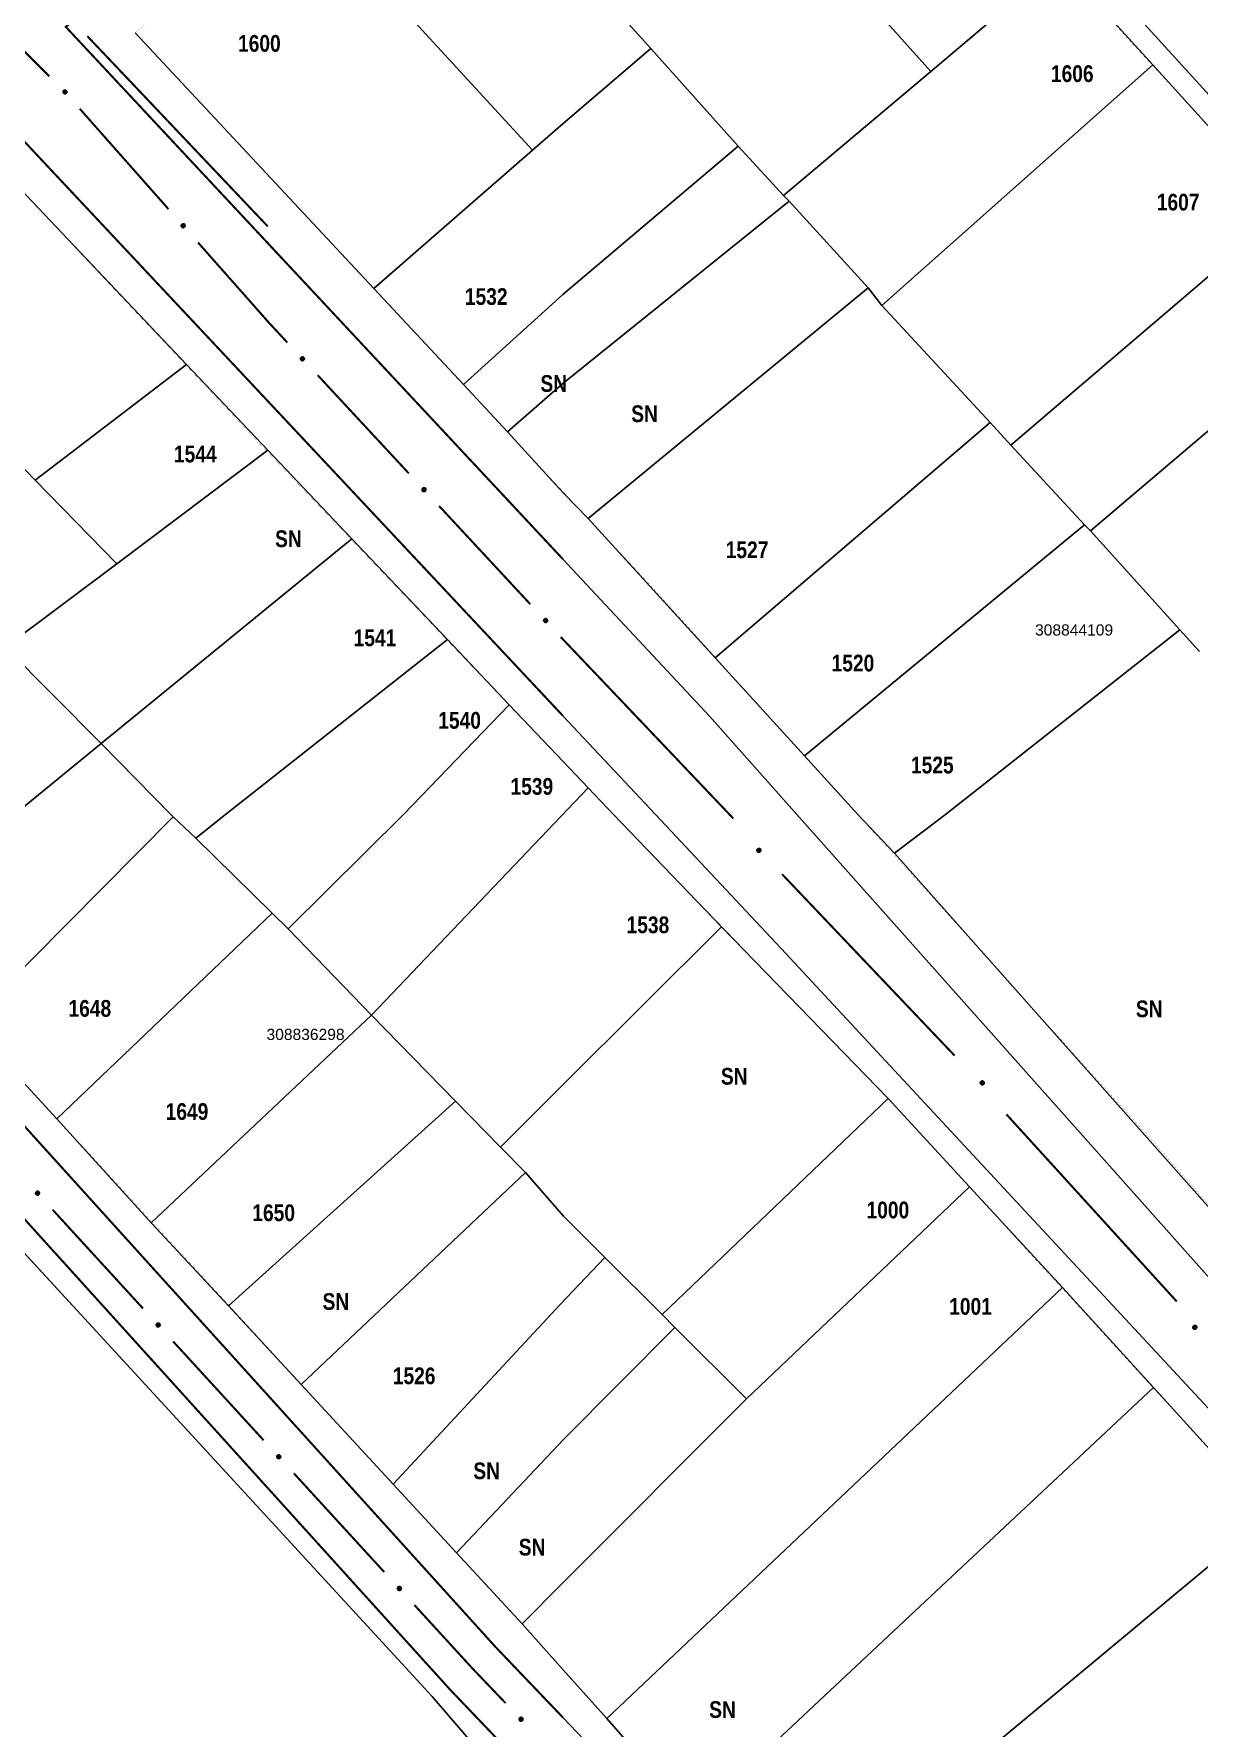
# Model space of a CAD drawing. Extents: x 201549 to 203722, y 4857623 to 4859778.
# Drawn here: x 203430.5 to 203534.8, y 4858244.8 to 4858396.6 of the extents above; entities that cross this region are included whole.
import ezdxf
from ezdxf.enums import TextEntityAlignment as Align

# ---------------------------------------------------------------- set-up
doc = ezdxf.new("R2010")
doc.units = 0
doc.header["$LTSCALE"] = 1.5
doc.header["$MEASUREMENT"] = 0
for name, color, linetype in [('CD-MALHA-LOTES', 40, 'CONTINUOUS'), ('CD_TXT_QUADRA', 1, 'CONTINUOUS'), ('HD-VALAS-DRENOS', 170, 'CONTINUOUS'), ('RU-QUADRAS', 6, 'CONTINUOUS'), ('SV-EIXO-RUA-N-PAV', 6, 'CONTINUOUS'), ('SV-RUA-NAO-PAV-S-GUIA-C-GUIA', 7, 'CONTINUOUS'), ('Th_NmrPort', 1, 'CONTINUOUS')]:
    doc.layers.add(name, color=color, linetype=linetype)
doc.styles.add('MONOTXT', font='ARIAL.TTF', dxfattribs={"height": 0.2})
doc.styles.get("Standard").update_dxf_attribs({"font": 'swisscbo.ttf'})

msp = doc.modelspace()

# ---------------------------------------------------------------- linework, layer by layer
at = {"layer": 'CD-MALHA-LOTES', "linetype": 'Continuous'}
for p, q in [((203475.13, 4858386.18), (203454.01, 4858409.23)), ((203500.05, 4858405.21), (203510.82, 4858393.24)), ((203485.72, 4858395.3), (203477.87, 4858404.01)), ((203510.82, 4858393.24), (203522.33, 4858403)), ((203522.33, 4858403), (203530.69, 4858393.82)), ((203439.56, 4858396.68), (203460.93, 4858373.78)), ((203477.87, 4858388.56), (203485.72, 4858395.3)), ((203493.54, 4858386.54), (203485.72, 4858395.3)), ((203497.6, 4858382.13), (203510.82, 4858393.24)), ((203530.69, 4858393.82), (203506.41, 4858372.26)), ((203542.52, 4858380.73), (203530.69, 4858393.82)), ((203475.13, 4858386.18), (203477.87, 4858388.56)), ((203444.16, 4858366.98), (203424.34, 4858387.9)), ((203460.93, 4858373.78), (203475.13, 4858386.18)), ((203477.86, 4858373.24), (203493.54, 4858386.54)), ((203497.6, 4858382.13), (203493.54, 4858386.54)), ((203477.86, 4858365.27), (203498.13, 4858381.6)), ((203498.13, 4858381.6), (203497.6, 4858382.13)), ((203505.18, 4858373.84), (203498.13, 4858381.6)), ((203517.98, 4858359.74), (203542.52, 4858380.73)), ((203430.59, 4858356.62), (203411.47, 4858376.14)), ((203460.93, 4858373.78), (203468.95, 4858365.18)), ((203468.95, 4858365.18), (203477.86, 4858373.24)), ((203505.18, 4858373.84), (203480.11, 4858353.17)), ((203506.41, 4858372.26), (203505.18, 4858373.84)), ((203516.11, 4858361.77), (203506.41, 4858372.26)), ((203525.09, 4858352.09), (203549.81, 4858373.08)), ((203430.59, 4858356.62), (203444.16, 4858366.98)), ((203451.45, 4858359.29), (203444.16, 4858366.98)), ((203468.95, 4858365.18), (203472.91, 4858360.94)), ((203472.91, 4858360.94), (203477.86, 4858365.27)), ((203491.48, 4858340.7), (203516.11, 4858361.77)), ((203517.98, 4858359.74), (203516.11, 4858361.77)), ((203472.91, 4858360.94), (203477.89, 4858355.47)), ((203524.57, 4858352.6), (203517.98, 4858359.74)), ((203437.92, 4858349.13), (203451.45, 4858359.29)), ((203458.96, 4858351.36), (203451.45, 4858359.29)), ((203437.92, 4858349.13), (203430.59, 4858356.62)), ((203480.11, 4858353.17), (203477.89, 4858355.47)), ((203480.11, 4858353.17), (203491.48, 4858340.7)), ((203499.49, 4858331.91), (203524.57, 4858352.6)), ((203524.57, 4858352.6), (203525.09, 4858352.09)), ((203525.09, 4858352.09), (203533.09, 4858343.2)), ((203436.5, 4858333.01), (203458.96, 4858351.36)), ((203467.52, 4858342.33), (203458.96, 4858351.36)), ((203427.96, 4858341.65), (203437.92, 4858349.13)), ((203533.09, 4858343.2), (203512.11, 4858326.66)), ((203533.09, 4858343.2), (203534.87, 4858341.25)), ((203427.96, 4858341.65), (203436.5, 4858333.01)), ((203467.52, 4858342.33), (203447.64, 4858326.67)), ((203473.04, 4858336.5), (203467.52, 4858342.33)), ((203491.48, 4858340.7), (203499.49, 4858331.91)), ((203473.04, 4858336.5), (203463.59, 4858326.67)), ((203477.88, 4858331.4), (203473.04, 4858336.5)), ((203436.5, 4858333.01), (203428.74, 4858326.67)), ((203436.5, 4858333.01), (203442.76, 4858326.67)), ((203477.88, 4858331.4), (203480.131072, 4858329.039119)), ((203504.27, 4858326.67), (203499.49, 4858331.91)), ((203480.131072, 4858329.039119), (203460.71, 4858308.69)), ((203480.131072, 4858329.039119), (203482.39, 4858326.67)), ((203466.14, 4858247.64), (203393.49, 4858326.67)), ((203424.65, 4858307.99), (203442.97, 4858326.46)), ((203442.97, 4858326.46), (203442.76, 4858326.67)), ((203445, 4858324.55), (203442.97, 4858326.46)), ((203447.64, 4858326.67), (203445, 4858324.55)), ((203453.26, 4858316.41), (203463.59, 4858326.67)), ((203492.05, 4858316.61), (203482.39, 4858326.67)), ((203504.27, 4858326.67), (203507.54, 4858323.21)), ((203507.54, 4858323.21), (203512.11, 4858326.66)), ((203445, 4858324.55), (203451.82, 4858317.83)), ((203507.54, 4858323.21), (203552.47, 4858272.54)), ((203451.82, 4858317.83), (203432.53, 4858299.39)), ((203451.82, 4858317.83), (203453.26, 4858316.41)), ((203460.71, 4858308.69), (203453.26, 4858316.41)), ((203477.9, 4858302.49), (203492.05, 4858316.61)), ((203506.99, 4858301.22), (203492.05, 4858316.61)), ((203432.53, 4858299.39), (203424.65, 4858307.99)), ((203460.71, 4858308.69), (203440.99, 4858290.09)), ((203468.23, 4858300.99), (203460.71, 4858308.69)), ((203477.9, 4858302.49), (203472.27, 4858296.86)), ((203468.23, 4858300.99), (203447.92, 4858282.64)), ((203472.27, 4858296.86), (203468.23, 4858300.99)), ((203486.74, 4858281.85), (203506.99, 4858301.22)), ((203506.99, 4858301.22), (203514.26, 4858293.29)), ((203440.99, 4858290.09), (203432.53, 4858299.39)), ((203472.27, 4858296.86), (203474.52, 4858294.6)), ((203474.52, 4858294.6), (203454.41, 4858275.6)), ((203477.9, 4858290.66), (203474.52, 4858294.6)), ((203514.26, 4858293.29), (203494.3, 4858274.31)), ((203514.26, 4858293.29), (203522.6, 4858284.27)), ((203447.92, 4858282.64), (203440.99, 4858290.09)), ((203477.9, 4858290.66), (203481.6, 4858286.98)), ((203481.6, 4858286.98), (203477.62, 4858282.77)), ((203486.74, 4858281.85), (203481.6, 4858286.98)), ((203481.78, 4858245.68), (203522.6, 4858284.27)), ((203522.6, 4858284.27), (203530.73, 4858275.31)), ((203454.41, 4858275.6), (203447.92, 4858282.64)), ((203462.65, 4858266.67), (203477.62, 4858282.77)), ((203477.9, 4858270.65), (203487.89, 4858280.7)), ((203487.89, 4858280.7), (203486.74, 4858281.85)), ((203487.89, 4858280.7), (203494.3, 4858274.31)), ((203454.41, 4858275.6), (203462.65, 4858266.67)), ((203530.73, 4858275.31), (203489.59, 4858236.76)), ((203530.73, 4858275.31), (203541.14, 4858263.85)), ((203494.3, 4858274.31), (203477.86, 4858257.81)), ((203468.32, 4858260.5), (203477.9, 4858270.65)), ((203462.65, 4858266.67), (203468.32, 4858260.5)), ((203541.14, 4858263.85), (203497.69, 4858227.72)), ((203468.32, 4858260.5), (203474.21, 4858254.15)), ((203474.21, 4858254.15), (203477.86, 4858257.81)), ((203474.21, 4858254.15), (203477.86, 4858250.06)), ((203481.78, 4858245.68), (203477.86, 4858250.06)), ((203477.86, 4858234.05), (203466.14, 4858247.64)), ((203489.59, 4858236.76), (203481.78, 4858245.68))]:
    msp.add_line(p, q, dxfattribs=at)
at = {"layer": 'HD-VALAS-DRENOS', "const_width": 0.18}
for points in [[(203435.273054, 4858396.398809), (203446.036111, 4858385.042914)], [(203446.036111, 4858385.042914), (203451.4268, 4858379.355303)]]:
    msp.add_lwpolyline(points, dxfattribs=at)
at = {"layer": 'RU-QUADRAS', "linetype": 'Continuous'}
for points in [[(203439.56, 4858396.68, 0.01, 0.01, 0), (203489.17, 4858439.74, 0.01, 0.01, 0.0065554395), (203549.81, 4858373.08, 0.01, 0.01, 0), (203609.25, 4858306.92, 0.01, 0.01, 0), (203620.28, 4858293.85, 0.01, 0.01, 0), (203621.27, 4858292.05, 0.01, 0.01, 0), (203621.02, 4858289.82, 0.01, 0.01, 0), (203619.04, 4858286.11, 0.01, 0.01, 0), (203615.33, 4858281.91, 0.01, 0.01, 0), (203595.99, 4858263.94, 0.01, 0.01, 0), (203575.2, 4858246.49, 0.01, 0.01, 0.0119386036)], [(203384.69, 4858351.68, 0.01, 0.01, 0), (203424.34, 4858387.9, 0.01, 0.01, 0.0048361686), (203506.99, 4858301.22, 0.01, 0.01, 0), (203549.39, 4858254.85, 0.01, 0.01, 0), (203603.77, 4858188.46, 0.01, 0.01, 0), (203565.89, 4858152.19, 0.01, 0.01, 0), (203522.42, 4858199.99, 0.01, 0.01, 0), (203474.21, 4858254.15, 0.01, 0.01, 0), (203417.03, 4858316.3, 0.01, 0.01, 0), (203407.52, 4858326.22, 0.01, 0.01, 0)]]:
    msp.add_lwpolyline(points, format="xyseb", close=True, dxfattribs=at)
msp.add_lwpolyline([(203211.83, 4858214.55, 0.01, 0.01, 0.0113668854), (203247.97, 4858236.78, 0.01, 0.01, 0), (203323.46, 4858289.72, 0.01, 0.01, 0.0128309283), (203372.49, 4858326.67, 0.01, 0.01, 0), (203385.08, 4858335.67, 0.01, 0.01, 0), (203466.14, 4858247.64, 0.01, 0.01, 0), (203477.86, 4858234.05, 0.01, 0.01, 0), (203497.6, 4858212.92, 0.01, 0.01, 0), (203434.45, 4858160.12, 0.01, 0.01, 0), (203328.56, 4858072.53, 0.01, 0.01, 0)], format="xyseb", dxfattribs=at)
at = {"layer": 'SV-EIXO-RUA-N-PAV', "const_width": 0.18}
for points in [[(203424.516164, 4858400.154612), (203431.858362, 4858392.812415)], [(203434.592388, 4858389.895234), (203442.538762, 4858380.903285)], [(203445.187553, 4858377.905969), (203451.147333, 4858371.162007)], [(203451.147333, 4858371.162007), (203451.533837, 4858370.724648)], [(203451.533837, 4858370.724648), (203453.177419, 4858368.953406)], [(203455.898208, 4858366.021289), (203464.060574, 4858357.224939)], [(203466.781363, 4858354.292822), (203474.94373, 4858345.496472)], [(203477.664518, 4858342.564356), (203493.12507, 4858326.296883)], [(203497.475565, 4858321.323038), (203512.936117, 4858305.055565)], [(203517.57796, 4858299.790745), (203532.825138, 4858283.03003)], [(203432.163609, 4858291.252448), (203440.26298, 4858282.39806)], [(203442.96277, 4858279.446597), (203451.062141, 4858270.592209)], [(203453.761932, 4858267.640747), (203461.861303, 4858258.786359)], [(203464.561093, 4858255.834896), (203469.285726, 4858250.669836)], [(203469.285726, 4858250.669836), (203469.769659, 4858250.140792)], [(203469.769659, 4858250.140792), (203472.728084, 4858247.043717)]]:
    msp.add_lwpolyline(points, dxfattribs=at)
at = {"layer": 'SV-EIXO-RUA-N-PAV'}
for points in [[(203433.255334, 4858391.574451), (203433.304187, 4858391.57213), (203433.3457, 4858391.560145), (203433.377446, 4858391.540184), (203433.4009, 4858391.51523), (203433.422019, 4858391.486998), (203433.437031, 4858391.453836), (203433.445541, 4858391.41334), (203433.443556, 4858391.364317), (203433.428484, 4858391.322599), (203433.410579, 4858391.290428), (203433.385967, 4858391.264474), (203433.358197, 4858391.244417), (203433.323235, 4858391.229962), (203433.282112, 4858391.221739), (203433.232866, 4858391.224928), (203433.192249, 4858391.236956), (203433.162049, 4858391.25707), (203433.136113, 4858391.281979), (203433.114898, 4858391.31106), (203433.100349, 4858391.343697), (203433.092144, 4858391.385117), (203433.095935, 4858391.433681), (203433.10747, 4858391.474328), (203433.127155, 4858391.504802), (203433.152253, 4858391.529785), (203433.180312, 4858391.551311), (203433.213018, 4858391.56779), (203433.255334, 4858391.574451)], [(203443.850499, 4858379.585186), (203443.899352, 4858379.582865), (203443.940864, 4858379.57088), (203443.972611, 4858379.550918), (203443.996064, 4858379.525964), (203444.017184, 4858379.497732), (203444.032196, 4858379.464571), (203444.040706, 4858379.424075), (203444.038721, 4858379.375052), (203444.023649, 4858379.333333), (203444.005744, 4858379.301163), (203443.981131, 4858379.275208), (203443.953362, 4858379.255152), (203443.9184, 4858379.240696), (203443.877277, 4858379.232474), (203443.828031, 4858379.235662), (203443.787414, 4858379.247691), (203443.757214, 4858379.267805), (203443.731278, 4858379.292714), (203443.710062, 4858379.321795), (203443.695513, 4858379.354432), (203443.687309, 4858379.395851), (203443.6911, 4858379.444416), (203443.702635, 4858379.485063), (203443.722319, 4858379.515537), (203443.747418, 4858379.540519), (203443.775476, 4858379.562046), (203443.808183, 4858379.578525), (203443.850499, 4858379.585186)], [(203454.520774, 4858367.667546), (203454.56967, 4858367.666412), (203454.611461, 4858367.655438), (203454.643682, 4858367.636253), (203454.667735, 4858367.611876), (203454.689534, 4858367.584165), (203454.705347, 4858367.551378), (203454.714837, 4858367.511101), (203454.714043, 4858367.462044), (203454.699989, 4858367.419972), (203454.68287, 4858367.387376), (203454.658895, 4858367.360831), (203454.631621, 4858367.340106), (203454.59702, 4858367.324807), (203454.556109, 4858367.315588), (203454.5068, 4858367.31758), (203454.465903, 4858367.328619), (203454.435224, 4858367.347993), (203454.40869, 4858367.372265), (203454.386775, 4858367.400823), (203454.371438, 4858367.433096), (203454.36223, 4858367.474305), (203454.364841, 4858367.522947), (203454.375385, 4858367.563862), (203454.394324, 4858367.594805), (203454.418808, 4858367.620389), (203454.446336, 4858367.642591), (203454.478632, 4858367.659859), (203454.520774, 4858367.667546)], [(203465.40393, 4858355.939079), (203465.452825, 4858355.937945), (203465.494616, 4858355.926971), (203465.526838, 4858355.907787), (203465.550891, 4858355.883409), (203465.572689, 4858355.855699), (203465.588502, 4858355.822912), (203465.597993, 4858355.782634), (203465.597199, 4858355.733577), (203465.583144, 4858355.691505), (203465.566026, 4858355.658909), (203465.54205, 4858355.632365), (203465.514776, 4858355.61164), (203465.480175, 4858355.59634), (203465.439264, 4858355.587121), (203465.389955, 4858355.589113), (203465.349058, 4858355.600152), (203465.318379, 4858355.619527), (203465.291846, 4858355.643799), (203465.26993, 4858355.672356), (203465.254593, 4858355.70463), (203465.245385, 4858355.745838), (203465.247996, 4858355.79448), (203465.258541, 4858355.835395), (203465.277479, 4858355.866338), (203465.301964, 4858355.891923), (203465.329491, 4858355.914124), (203465.361788, 4858355.931392), (203465.40393, 4858355.939079)], [(203476.287085, 4858344.210613), (203476.33598, 4858344.209478), (203476.377771, 4858344.198505), (203476.409993, 4858344.17932), (203476.434046, 4858344.154943), (203476.455844, 4858344.127232), (203476.471658, 4858344.094445), (203476.481148, 4858344.054167), (203476.480354, 4858344.005111), (203476.466299, 4858343.963039), (203476.449181, 4858343.930442), (203476.425206, 4858343.903898), (203476.397931, 4858343.883173), (203476.363331, 4858343.867873), (203476.322419, 4858343.858654), (203476.27311, 4858343.860646), (203476.232213, 4858343.871685), (203476.201534, 4858343.89106), (203476.175001, 4858343.915332), (203476.153086, 4858343.943889), (203476.137748, 4858343.976163), (203476.128541, 4858344.017371), (203476.131151, 4858344.066013), (203476.141696, 4858344.106929), (203476.160635, 4858344.137872), (203476.185119, 4858344.163456), (203476.212647, 4858344.185657), (203476.244943, 4858344.202926), (203476.287085, 4858344.210613)], [(203495.385848, 4858323.622732), (203495.434754, 4858323.622306), (203495.4767, 4858323.611938), (203495.509196, 4858323.593222), (203495.533599, 4858323.569195), (203495.555796, 4858323.541803), (203495.572082, 4858323.509248), (203495.582155, 4858323.469112), (203495.582071, 4858323.420049), (203495.568627, 4858323.377778), (203495.551982, 4858323.344938), (203495.528393, 4858323.318049), (203495.501422, 4858323.296931), (203495.467046, 4858323.281132), (203495.426273, 4858323.271322), (203495.37694, 4858323.2726), (203495.335887, 4858323.283046), (203495.304931, 4858323.301975), (203495.278049, 4858323.32586), (203495.255723, 4858323.354097), (203495.23992, 4858323.386146), (203495.230117, 4858323.427216), (203495.232024, 4858323.475891), (203495.241975, 4858323.516955), (203495.260464, 4858323.548169), (203495.284575, 4858323.574105), (203495.311778, 4858323.596702), (203495.343822, 4858323.614436), (203495.385848, 4858323.622732)], [(203515.387639, 4858302.79116), (203515.436545, 4858302.790734), (203515.478491, 4858302.780366), (203515.510987, 4858302.76165), (203515.53539, 4858302.737623), (203515.557587, 4858302.710231), (203515.573873, 4858302.677676), (203515.583946, 4858302.63754), (203515.583862, 4858302.588477), (203515.570418, 4858302.546206), (203515.553773, 4858302.513366), (203515.530184, 4858302.486477), (203515.503213, 4858302.465359), (203515.468837, 4858302.44956), (203515.428064, 4858302.43975), (203515.378731, 4858302.441028), (203515.337678, 4858302.451474), (203515.306722, 4858302.470403), (203515.27984, 4858302.494288), (203515.257514, 4858302.522525), (203515.241711, 4858302.554574), (203515.231908, 4858302.595644), (203515.233815, 4858302.644319), (203515.243766, 4858302.685383), (203515.262255, 4858302.716597), (203515.286366, 4858302.742533), (203515.313569, 4858302.76513), (203515.345613, 4858302.782864), (203515.387639, 4858302.79116)], [(203430.797961, 4858292.908495), (203430.846847, 4858292.907011), (203430.888559, 4858292.89574), (203430.920643, 4858292.876326), (203430.944521, 4858292.851777), (203430.966121, 4858292.823912), (203430.9817, 4858292.791013), (203430.990902, 4858292.750668), (203430.989758, 4858292.701619), (203430.975404, 4858292.659648), (203430.958053, 4858292.627175), (203430.933889, 4858292.600802), (203430.906467, 4858292.580272), (203430.871758, 4858292.56522), (203430.830782, 4858292.556293), (203430.781489, 4858292.558637), (203430.740672, 4858292.569968), (203430.710132, 4858292.589561), (203430.683772, 4858292.614022), (203430.662061, 4858292.642735), (203430.646955, 4858292.675117), (203430.638041, 4858292.71639), (203430.640999, 4858292.765012), (203430.651836, 4858292.805851), (203430.670995, 4858292.836658), (203430.695661, 4858292.862067), (203430.723346, 4858292.884072), (203430.755765, 4858292.901109), (203430.797961, 4858292.908495)], [(203441.597123, 4858281.102644), (203441.646009, 4858281.101161), (203441.68772, 4858281.089889), (203441.719804, 4858281.070475), (203441.743682, 4858281.045927), (203441.765282, 4858281.018061), (203441.780861, 4858280.985162), (203441.790064, 4858280.944818), (203441.78892, 4858280.895768), (203441.774565, 4858280.853797), (203441.757215, 4858280.821324), (203441.73305, 4858280.794951), (203441.705629, 4858280.774422), (203441.67092, 4858280.759369), (203441.629944, 4858280.750443), (203441.58065, 4858280.752786), (203441.539833, 4858280.764117), (203441.509293, 4858280.78371), (203441.482934, 4858280.808171), (203441.461223, 4858280.836884), (203441.446116, 4858280.869267), (203441.437203, 4858280.910539), (203441.440161, 4858280.959161), (203441.450997, 4858281.000001), (203441.470156, 4858281.030808), (203441.494822, 4858281.056217), (203441.522508, 4858281.078221), (203441.554927, 4858281.095258), (203441.597123, 4858281.102644)], [(203534.426788, 4858280.891307), (203534.475694, 4858280.890881), (203534.51764, 4858280.880513), (203534.550136, 4858280.861797), (203534.574539, 4858280.83777), (203534.596736, 4858280.810378), (203534.613022, 4858280.777823), (203534.623095, 4858280.737687), (203534.623011, 4858280.688624), (203534.609567, 4858280.646353), (203534.592922, 4858280.613513), (203534.569333, 4858280.586624), (203534.542362, 4858280.565506), (203534.507986, 4858280.549707), (203534.467213, 4858280.539897), (203534.41788, 4858280.541175), (203534.376827, 4858280.551621), (203534.345871, 4858280.57055), (203534.318989, 4858280.594435), (203534.296663, 4858280.622672), (203534.28086, 4858280.654721), (203534.271057, 4858280.695791), (203534.272964, 4858280.744466), (203534.282915, 4858280.78553), (203534.301404, 4858280.816744), (203534.325515, 4858280.84268), (203534.352718, 4858280.865277), (203534.384762, 4858280.883011), (203534.426788, 4858280.891307)], [(203452.396284, 4858269.296793), (203452.44517, 4858269.29531), (203452.486882, 4858269.284039), (203452.518966, 4858269.264624), (203452.542844, 4858269.240076), (203452.564444, 4858269.21221), (203452.580023, 4858269.179311), (203452.589225, 4858269.138967), (203452.588081, 4858269.089917), (203452.573727, 4858269.047946), (203452.556376, 4858269.015473), (203452.532212, 4858268.989101), (203452.50479, 4858268.968571), (203452.470082, 4858268.953519), (203452.429105, 4858268.944592), (203452.379812, 4858268.946936), (203452.338995, 4858268.958266), (203452.308455, 4858268.97786), (203452.282095, 4858269.00232), (203452.260384, 4858269.031033), (203452.245278, 4858269.063416), (203452.236364, 4858269.104689), (203452.239322, 4858269.153311), (203452.250159, 4858269.19415), (203452.269318, 4858269.224957), (203452.293984, 4858269.250366), (203452.321669, 4858269.27237), (203452.354088, 4858269.289407), (203452.396284, 4858269.296793)], [(203463.195446, 4858257.490943), (203463.244332, 4858257.489459), (203463.286043, 4858257.478188), (203463.318127, 4858257.458774), (203463.342005, 4858257.434225), (203463.363605, 4858257.40636), (203463.379184, 4858257.37346), (203463.388387, 4858257.333116), (203463.387243, 4858257.284066), (203463.372888, 4858257.242096), (203463.355538, 4858257.209623), (203463.331374, 4858257.18325), (203463.303952, 4858257.16272), (203463.269243, 4858257.147668), (203463.228267, 4858257.138741), (203463.178973, 4858257.141085), (203463.138156, 4858257.152416), (203463.107616, 4858257.172009), (203463.081257, 4858257.19647), (203463.059546, 4858257.225183), (203463.044439, 4858257.257565), (203463.035526, 4858257.298838), (203463.038484, 4858257.34746), (203463.04932, 4858257.388299), (203463.068479, 4858257.419106), (203463.093145, 4858257.444515), (203463.120831, 4858257.46652), (203463.15325, 4858257.483557), (203463.195446, 4858257.490943)], [(203474.08991, 4858245.777435), (203474.138816, 4858245.777009), (203474.180762, 4858245.766641), (203474.213258, 4858245.747925), (203474.237661, 4858245.723898), (203474.259858, 4858245.696506), (203474.276144, 4858245.663951), (203474.286217, 4858245.623815), (203474.286133, 4858245.574752), (203474.272689, 4858245.532481), (203474.256044, 4858245.499641), (203474.232455, 4858245.472752), (203474.205484, 4858245.451634), (203474.171108, 4858245.435835), (203474.130335, 4858245.426025), (203474.081002, 4858245.427303), (203474.039949, 4858245.437749), (203474.008993, 4858245.456678), (203473.982111, 4858245.480563), (203473.959785, 4858245.5088), (203473.943982, 4858245.540849), (203473.934179, 4858245.581919), (203473.936086, 4858245.630594), (203473.946037, 4858245.671658), (203473.964526, 4858245.702872), (203473.988637, 4858245.728808), (203474.01584, 4858245.751405), (203474.047884, 4858245.769139), (203474.08991, 4858245.777435)]]:
    msp.add_lwpolyline(points, close=True, dxfattribs=at)
for points in [[(203433.102389, 4858391.451715), (203433.336798, 4858391.240039)], [(203433.10747, 4858391.474328), (203433.358197, 4858391.244417)], [(203433.119034, 4858391.486456), (203433.369707, 4858391.256375)], [(203433.127155, 4858391.504802), (203433.385967, 4858391.264474)], [(203433.141101, 4858391.515061), (203433.39515, 4858391.277038)], [(203433.152253, 4858391.529785), (203433.410579, 4858391.290428)], [(203433.169611, 4858391.538435), (203433.417574, 4858391.311422)], [(203433.180312, 4858391.551311), (203433.428484, 4858391.322599)], [(203433.199691, 4858391.555913), (203433.433315, 4858391.347185)], [(203433.213018, 4858391.56779), (203433.443556, 4858391.364317)], [(203433.233385, 4858391.5693), (203433.440805, 4858391.390224)], [(203433.255334, 4858391.574451), (203433.445541, 4858391.41334)], [(203433.281893, 4858391.572106), (203433.436073, 4858391.438851)], [(203433.304187, 4858391.57213), (203433.437031, 4858391.453836)], [(203433.327881, 4858391.5654), (203433.422924, 4858391.476397)], [(203433.3457, 4858391.560145), (203433.422019, 4858391.486998)], [(203433.092144, 4858391.385117), (203433.282112, 4858391.221739)], [(203433.095935, 4858391.433681), (203433.323235, 4858391.229962)], [(203433.097729, 4858391.407535), (203433.300274, 4858391.227793)], [(203433.100349, 4858391.343697), (203433.232866, 4858391.224928)], [(203433.101676, 4858391.361856), (203433.252004, 4858391.228839)], [(203433.110973, 4858391.324548), (203433.207942, 4858391.235426)], [(203433.114898, 4858391.31106), (203433.192249, 4858391.236956)], [(203443.687309, 4858379.395851), (203443.877277, 4858379.232474)], [(203443.6911, 4858379.444416), (203443.9184, 4858379.240696)], [(203443.692893, 4858379.418269), (203443.895439, 4858379.238527)], [(203443.695513, 4858379.354432), (203443.828031, 4858379.235662)], [(203443.696841, 4858379.372591), (203443.847168, 4858379.239574)], [(203443.697554, 4858379.46245), (203443.931963, 4858379.250773)], [(203443.702635, 4858379.485063), (203443.953362, 4858379.255152)], [(203443.706138, 4858379.335282), (203443.803107, 4858379.24616)], [(203443.710062, 4858379.321795), (203443.787414, 4858379.247691)], [(203443.714199, 4858379.49719), (203443.964872, 4858379.267109)], [(203443.722319, 4858379.515537), (203443.981131, 4858379.275208)], [(203443.736265, 4858379.525796), (203443.990315, 4858379.287773)], [(203443.747418, 4858379.540519), (203444.005744, 4858379.301163)], [(203443.764776, 4858379.54917), (203444.012738, 4858379.322156)], [(203443.775476, 4858379.562046), (203444.023649, 4858379.333333)], [(203443.794856, 4858379.566647), (203444.02848, 4858379.357919)], [(203443.808183, 4858379.578525), (203444.038721, 4858379.375052)], [(203443.82855, 4858379.580034), (203444.03597, 4858379.400958)], [(203443.850499, 4858379.585186), (203444.040706, 4858379.424075)], [(203443.877058, 4858379.58284), (203444.031238, 4858379.449586)], [(203443.899352, 4858379.582865), (203444.032196, 4858379.464571)], [(203443.923046, 4858379.576135), (203444.018088, 4858379.487132)], [(203443.940864, 4858379.57088), (203444.017184, 4858379.497732)], [(203454.36223, 4858367.474305), (203454.556109, 4858367.315588)], [(203454.364841, 4858367.522947), (203454.59702, 4858367.324807)], [(203454.367269, 4858367.496851), (203454.574119, 4858367.322081)], [(203454.370855, 4858367.541132), (203454.610334, 4858367.33521)], [(203454.371438, 4858367.433096), (203454.5068, 4858367.31758)], [(203454.372324, 4858367.451282), (203454.525837, 4858367.321955)], [(203454.375385, 4858367.563862), (203454.631621, 4858367.340106)], [(203454.382524, 4858367.414211), (203454.481629, 4858367.327469)], [(203454.386652, 4858367.576266), (203454.642837, 4858367.35234)], [(203454.386775, 4858367.400823), (203454.465903, 4858367.328619)], [(203454.394324, 4858367.594805), (203454.658895, 4858367.360831)], [(203454.408017, 4858367.605399), (203454.667771, 4858367.373615)], [(203454.418808, 4858367.620389), (203454.68287, 4858367.387376)], [(203454.435951, 4858367.629459), (203454.689353, 4858367.408533)], [(203454.446336, 4858367.642591), (203454.699989, 4858367.419972)], [(203454.465598, 4858367.647661), (203454.704221, 4858367.444668)], [(203454.478632, 4858367.659859), (203454.714043, 4858367.462044)], [(203454.498957, 4858367.661863), (203454.710664, 4858367.487876)], [(203454.520774, 4858367.667546), (203454.714837, 4858367.511101)], [(203454.547383, 4858367.665846), (203454.704753, 4858367.536374)], [(203454.56967, 4858367.666412), (203454.705347, 4858367.551378)], [(203454.59352, 4858367.660259), (203454.690696, 4858367.57359)], [(203454.611461, 4858367.655438), (203454.689534, 4858367.584165)], [(203465.245385, 4858355.745838), (203465.439264, 4858355.587121)], [(203465.247996, 4858355.79448), (203465.480175, 4858355.59634)], [(203465.250424, 4858355.768385), (203465.457274, 4858355.593614)], [(203465.25401, 4858355.812665), (203465.49349, 4858355.606743)], [(203465.254593, 4858355.70463), (203465.389955, 4858355.589113)], [(203465.255479, 4858355.722816), (203465.408992, 4858355.593488)], [(203465.258541, 4858355.835395), (203465.514776, 4858355.61164)], [(203465.26568, 4858355.685744), (203465.364784, 4858355.599003)], [(203465.269807, 4858355.8478), (203465.525993, 4858355.623873)], [(203465.26993, 4858355.672356), (203465.349058, 4858355.600152)], [(203465.277479, 4858355.866338), (203465.54205, 4858355.632365)], [(203465.291172, 4858355.876933), (203465.550927, 4858355.645149)], [(203465.301964, 4858355.891923), (203465.566026, 4858355.658909)], [(203465.319107, 4858355.900992), (203465.572508, 4858355.680067)], [(203465.329491, 4858355.914124), (203465.583144, 4858355.691505)], [(203465.348753, 4858355.919195), (203465.587377, 4858355.716201)], [(203465.361788, 4858355.931392), (203465.597199, 4858355.733577)], [(203465.382112, 4858355.933396), (203465.59382, 4858355.759409)], [(203465.40393, 4858355.939079), (203465.597993, 4858355.782634)], [(203465.430538, 4858355.937379), (203465.587908, 4858355.807907)], [(203465.452825, 4858355.937945), (203465.588502, 4858355.822912)], [(203465.476675, 4858355.931792), (203465.573851, 4858355.845123)], [(203465.494616, 4858355.926971), (203465.572689, 4858355.855699)], [(203476.128541, 4858344.017371), (203476.322419, 4858343.858654)], [(203476.131151, 4858344.066013), (203476.363331, 4858343.867873)], [(203476.133579, 4858344.039918), (203476.340429, 4858343.865147)], [(203476.137166, 4858344.084199), (203476.376645, 4858343.878277)], [(203476.137748, 4858343.976163), (203476.27311, 4858343.860646)], [(203476.138634, 4858343.994349), (203476.292148, 4858343.865021)], [(203476.141696, 4858344.106929), (203476.397931, 4858343.883173)], [(203476.148835, 4858343.957277), (203476.247939, 4858343.870536)], [(203476.152962, 4858344.119333), (203476.409148, 4858343.895407)], [(203476.153086, 4858343.943889), (203476.232213, 4858343.871685)], [(203476.160635, 4858344.137872), (203476.425206, 4858343.903898)], [(203476.174328, 4858344.148466), (203476.434082, 4858343.916682)], [(203476.185119, 4858344.163456), (203476.449181, 4858343.930442)], [(203476.202262, 4858344.172526), (203476.455663, 4858343.9516)], [(203476.212647, 4858344.185657), (203476.466299, 4858343.963039)], [(203476.231909, 4858344.190728), (203476.470532, 4858343.987734)], [(203476.244943, 4858344.202926), (203476.480354, 4858344.005111)], [(203476.265268, 4858344.20493), (203476.476975, 4858344.030943)], [(203476.287085, 4858344.210613), (203476.481148, 4858344.054167)], [(203476.313694, 4858344.208912), (203476.471064, 4858344.079441)], [(203476.33598, 4858344.209478), (203476.471658, 4858344.094445)], [(203476.35983, 4858344.203326), (203476.457006, 4858344.116657)], [(203476.377771, 4858344.198505), (203476.455844, 4858344.127232)], [(203495.230117, 4858323.427216), (203495.426273, 4858323.271322)], [(203495.232024, 4858323.475891), (203495.467046, 4858323.281132)], [(203495.234829, 4858323.449834), (203495.444187, 4858323.278075)], [(203495.237774, 4858323.494162), (203495.480208, 4858323.291727)], [(203495.23992, 4858323.386146), (203495.37694, 4858323.2726)], [(203495.240543, 4858323.404343), (203495.395912, 4858323.27725)], [(203495.241975, 4858323.516955), (203495.501422, 4858323.296931)], [(203495.251279, 4858323.367422), (203495.351628, 4858323.282125)], [(203495.25306, 4858323.529521), (203495.51246, 4858323.309326)], [(203495.255723, 4858323.354097), (203495.335887, 4858323.283046)], [(203495.260464, 4858323.548169), (203495.528393, 4858323.318049)], [(203495.274002, 4858323.55896), (203495.537083, 4858323.33096)], [(203495.284575, 4858323.574105), (203495.551982, 4858323.344938)], [(203495.301585, 4858323.583422), (203495.558157, 4858323.366187)], [(203495.311778, 4858323.596702), (203495.568627, 4858323.377778)], [(203495.330965, 4858323.602051), (203495.572501, 4858323.402533)], [(203495.343822, 4858323.614436), (203495.582071, 4858323.420049)], [(203495.364115, 4858323.616734), (203495.578318, 4858323.44583)], [(203495.385848, 4858323.622732), (203495.582155, 4858323.469112)], [(203495.412478, 4858323.621417), (203495.571706, 4858323.494237)], [(203495.434754, 4858323.622306), (203495.572082, 4858323.509248)], [(203495.458691, 4858323.616499), (203495.557111, 4858323.531245)], [(203495.4767, 4858323.611938), (203495.555796, 4858323.541803)], [(203515.231908, 4858302.595644), (203515.428064, 4858302.43975)], [(203515.233815, 4858302.644319), (203515.468837, 4858302.44956)], [(203515.23662, 4858302.618262), (203515.445978, 4858302.446503)], [(203515.239565, 4858302.66259), (203515.481999, 4858302.460155)], [(203515.241711, 4858302.554574), (203515.378731, 4858302.441028)], [(203515.242334, 4858302.572771), (203515.397703, 4858302.445678)], [(203515.243766, 4858302.685383), (203515.503213, 4858302.465359)], [(203515.25307, 4858302.53585), (203515.353419, 4858302.450553)], [(203515.254851, 4858302.697949), (203515.514251, 4858302.477754)], [(203515.257514, 4858302.522525), (203515.337678, 4858302.451474)], [(203515.262255, 4858302.716597), (203515.530184, 4858302.486477)], [(203515.275793, 4858302.727388), (203515.538874, 4858302.499388)], [(203515.286366, 4858302.742533), (203515.553773, 4858302.513366)], [(203515.303376, 4858302.75185), (203515.559948, 4858302.534615)], [(203515.313569, 4858302.76513), (203515.570418, 4858302.546206)], [(203515.332756, 4858302.770479), (203515.574292, 4858302.570961)], [(203515.345613, 4858302.782864), (203515.583862, 4858302.588477)], [(203515.365906, 4858302.785162), (203515.580109, 4858302.614258)], [(203515.387639, 4858302.79116), (203515.583946, 4858302.63754)], [(203515.414269, 4858302.789845), (203515.573497, 4858302.662665)], [(203515.436545, 4858302.790734), (203515.573873, 4858302.677676)], [(203515.460482, 4858302.784927), (203515.558902, 4858302.699673)], [(203515.478491, 4858302.780366), (203515.557587, 4858302.710231)], [(203430.647143, 4858292.783154), (203430.885147, 4858292.575528)], [(203430.651836, 4858292.805851), (203430.906467, 4858292.580272)], [(203430.66319, 4858292.818175), (203430.917771, 4858292.592426)], [(203430.670995, 4858292.836658), (203430.933889, 4858292.600802)], [(203430.684763, 4858292.847155), (203430.942856, 4858292.613522)], [(203430.695661, 4858292.862067), (203430.958053, 4858292.627175)], [(203430.712868, 4858292.871014), (203430.964686, 4858292.648285)], [(203430.723346, 4858292.884072), (203430.975404, 4858292.659648)], [(203430.742644, 4858292.889005), (203430.979812, 4858292.684313)], [(203430.755765, 4858292.901109), (203430.989758, 4858292.701619)], [(203430.776104, 4858292.902968), (203430.986564, 4858292.727474)], [(203430.797961, 4858292.908495), (203430.990902, 4858292.750668)], [(203430.824557, 4858292.906605), (203430.980999, 4858292.776013)], [(203430.846847, 4858292.907011), (203430.9817, 4858292.791013)], [(203430.870653, 4858292.900689), (203430.967207, 4858292.813328)], [(203430.888559, 4858292.89574), (203430.966121, 4858292.823912)], [(203430.638041, 4858292.71639), (203430.830782, 4858292.556293)], [(203430.640999, 4858292.765012), (203430.871758, 4858292.56522)], [(203430.643241, 4858292.7389), (203430.848838, 4858292.562658)], [(203430.646955, 4858292.675117), (203430.781489, 4858292.558637)], [(203430.647971, 4858292.693296), (203430.800557, 4858292.562876)], [(203430.657906, 4858292.656153), (203430.756389, 4858292.568706)], [(203430.662061, 4858292.642735), (203430.740672, 4858292.569968)], [(203441.437203, 4858280.910539), (203441.629944, 4858280.750443)], [(203441.440161, 4858280.959161), (203441.67092, 4858280.759369)], [(203441.442402, 4858280.93305), (203441.648, 4858280.756807)], [(203441.446116, 4858280.869267), (203441.58065, 4858280.752786)], [(203441.446305, 4858280.977304), (203441.684308, 4858280.769677)], [(203441.447132, 4858280.887446), (203441.599718, 4858280.757025)], [(203441.450997, 4858281.000001), (203441.705629, 4858280.774422)], [(203441.457068, 4858280.850302), (203441.55555, 4858280.762856)], [(203441.461223, 4858280.836884), (203441.539833, 4858280.764117)], [(203441.462352, 4858281.012324), (203441.716933, 4858280.786575)], [(203441.470156, 4858281.030808), (203441.73305, 4858280.794951)], [(203441.483924, 4858281.041304), (203441.742018, 4858280.807672)], [(203441.494822, 4858281.056217), (203441.757215, 4858280.821324)], [(203441.51203, 4858281.065164), (203441.763848, 4858280.842435)], [(203441.522508, 4858281.078221), (203441.774565, 4858280.853797)], [(203441.541806, 4858281.083154), (203441.778974, 4858280.878462)], [(203441.554927, 4858281.095258), (203441.78892, 4858280.895768)], [(203441.575265, 4858281.097117), (203441.785725, 4858280.921623)], [(203441.597123, 4858281.102644), (203441.790064, 4858280.944818)], [(203441.623718, 4858281.100754), (203441.78016, 4858280.970162)], [(203441.646009, 4858281.101161), (203441.780861, 4858280.985162)], [(203441.669814, 4858281.094838), (203441.766369, 4858281.007478)], [(203441.68772, 4858281.089889), (203441.765282, 4858281.018061)], [(203534.271057, 4858280.695791), (203534.467213, 4858280.539897)], [(203534.272964, 4858280.744466), (203534.507986, 4858280.549707)], [(203534.275769, 4858280.718409), (203534.485127, 4858280.54665)], [(203534.278714, 4858280.762737), (203534.521148, 4858280.560302)], [(203534.28086, 4858280.654721), (203534.41788, 4858280.541175)], [(203534.281483, 4858280.672918), (203534.436852, 4858280.545825)], [(203534.282915, 4858280.78553), (203534.542362, 4858280.565506)], [(203534.292219, 4858280.635997), (203534.392568, 4858280.5507)], [(203534.294, 4858280.798096), (203534.5534, 4858280.577901)], [(203534.301404, 4858280.816744), (203534.569333, 4858280.586624)], [(203534.314942, 4858280.827535), (203534.578023, 4858280.599535)], [(203534.325515, 4858280.84268), (203534.592922, 4858280.613513)], [(203534.342525, 4858280.851997), (203534.599097, 4858280.634762)], [(203534.352718, 4858280.865277), (203534.609567, 4858280.646353)], [(203534.371905, 4858280.870626), (203534.613441, 4858280.671108)], [(203534.384762, 4858280.883011), (203534.623011, 4858280.688624)], [(203534.405055, 4858280.885309), (203534.619258, 4858280.714405)], [(203534.426788, 4858280.891307), (203534.623095, 4858280.737687)], [(203534.453418, 4858280.889992), (203534.612646, 4858280.762812)], [(203534.475694, 4858280.890881), (203534.613022, 4858280.777823)], [(203534.499631, 4858280.885074), (203534.598051, 4858280.79982)], [(203534.51764, 4858280.880513), (203534.596736, 4858280.810378)], [(203534.296663, 4858280.622672), (203534.376827, 4858280.551621)], [(203452.236364, 4858269.104689), (203452.429105, 4858268.944592)], [(203452.239322, 4858269.153311), (203452.470082, 4858268.953519)], [(203452.241564, 4858269.127199), (203452.447161, 4858268.950956)], [(203452.245278, 4858269.063416), (203452.379812, 4858268.946936)], [(203452.245466, 4858269.171453), (203452.48347, 4858268.963827)], [(203452.246294, 4858269.081595), (203452.39888, 4858268.951175)], [(203452.250159, 4858269.19415), (203452.50479, 4858268.968571)], [(203452.256229, 4858269.044451), (203452.354712, 4858268.957005)], [(203452.260384, 4858269.031033), (203452.338995, 4858268.958266)], [(203452.261513, 4858269.206474), (203452.516094, 4858268.980724)], [(203452.269318, 4858269.224957), (203452.532212, 4858268.989101)], [(203452.283086, 4858269.235453), (203452.541179, 4858269.001821)], [(203452.293984, 4858269.250366), (203452.556376, 4858269.015473)], [(203452.311191, 4858269.259313), (203452.563009, 4858269.036584)], [(203452.321669, 4858269.27237), (203452.573727, 4858269.047946)], [(203452.340967, 4858269.277303), (203452.578135, 4858269.072612)], [(203452.354088, 4858269.289407), (203452.588081, 4858269.089917)], [(203452.374427, 4858269.291266), (203452.584887, 4858269.115773)], [(203452.396284, 4858269.296793), (203452.589225, 4858269.138967)], [(203452.42288, 4858269.294903), (203452.579322, 4858269.164312)], [(203452.44517, 4858269.29531), (203452.580023, 4858269.179311)], [(203452.468976, 4858269.288987), (203452.56553, 4858269.201627)], [(203452.486882, 4858269.284039), (203452.564444, 4858269.21221)], [(203463.035526, 4858257.298838), (203463.228267, 4858257.138741)], [(203463.038484, 4858257.34746), (203463.269243, 4858257.147668)], [(203463.040725, 4858257.321348), (203463.246323, 4858257.145105)], [(203463.044439, 4858257.257565), (203463.178973, 4858257.141085)], [(203463.044628, 4858257.365602), (203463.282631, 4858257.157976)], [(203463.045455, 4858257.275744), (203463.198041, 4858257.145324)], [(203463.04932, 4858257.388299), (203463.303952, 4858257.16272)], [(203463.055391, 4858257.238601), (203463.153873, 4858257.151154)], [(203463.059546, 4858257.225183), (203463.138156, 4858257.152416)], [(203463.060675, 4858257.400623), (203463.315256, 4858257.174873)], [(203463.068479, 4858257.419106), (203463.331374, 4858257.18325)], [(203463.082247, 4858257.429603), (203463.340341, 4858257.19597)], [(203463.093145, 4858257.444515), (203463.355538, 4858257.209623)], [(203463.110353, 4858257.453462), (203463.362171, 4858257.230733)], [(203463.120831, 4858257.46652), (203463.372888, 4858257.242096)], [(203463.140129, 4858257.471453), (203463.377297, 4858257.266761)], [(203463.15325, 4858257.483557), (203463.387243, 4858257.284066)], [(203463.173588, 4858257.485416), (203463.384048, 4858257.309922)], [(203463.195446, 4858257.490943), (203463.388387, 4858257.333116)], [(203463.222041, 4858257.489053), (203463.378483, 4858257.358461)], [(203463.244332, 4858257.489459), (203463.379184, 4858257.37346)], [(203463.268137, 4858257.483137), (203463.364692, 4858257.395776)], [(203463.286043, 4858257.478188), (203463.363605, 4858257.40636)], [(203473.988637, 4858245.728808), (203474.256044, 4858245.499641)], [(203474.005647, 4858245.738125), (203474.262219, 4858245.52089)], [(203474.01584, 4858245.751405), (203474.272689, 4858245.532481)], [(203474.035027, 4858245.756754), (203474.276563, 4858245.557236)], [(203474.047884, 4858245.769139), (203474.286133, 4858245.574752)], [(203474.068177, 4858245.771437), (203474.28238, 4858245.600533)], [(203474.08991, 4858245.777435), (203474.286217, 4858245.623815)], [(203474.11654, 4858245.77612), (203474.275768, 4858245.64894)], [(203474.138816, 4858245.777009), (203474.276144, 4858245.663951)], [(203474.162753, 4858245.771202), (203474.261173, 4858245.685948)], [(203474.180762, 4858245.766641), (203474.259858, 4858245.696506)], [(203473.934179, 4858245.581919), (203474.130335, 4858245.426025)], [(203473.936086, 4858245.630594), (203474.171108, 4858245.435835)], [(203473.938891, 4858245.604537), (203474.148249, 4858245.432778)], [(203473.941836, 4858245.648865), (203474.18427, 4858245.44643)], [(203473.943982, 4858245.540849), (203474.081002, 4858245.427303)], [(203473.944605, 4858245.559046), (203474.099974, 4858245.431953)], [(203473.946037, 4858245.671658), (203474.205484, 4858245.451634)], [(203473.955341, 4858245.522125), (203474.05569, 4858245.436828)], [(203473.957122, 4858245.684224), (203474.216522, 4858245.464029)], [(203473.959785, 4858245.5088), (203474.039949, 4858245.437749)], [(203473.964526, 4858245.702872), (203474.232455, 4858245.472752)], [(203473.978064, 4858245.713663), (203474.241145, 4858245.485663)]]:
    msp.add_lwpolyline(points, dxfattribs=at)
at = {"layer": 'SV-RUA-NAO-PAV-S-GUIA-C-GUIA'}
for points in [[(203594.401018, 4858326.66799), (203570.699183, 4858352.701658), (203540.372333, 4858386.012122), (203488.784094, 4858442.675713), (203477.870929, 4858433.730899)], [(203477.864045, 4858349.53417), (203491.01826, 4858335.441894), (203498.819737, 4858326.67)], [(203486.139624, 4858326.67), (203477.867701, 4858335.495616)], [(203486.138324, 4858326.671362), (203497.403385, 4858314.651946), (203545.016568, 4858263.367547), (203568.408445, 4858235.596654), (203572.150441, 4858230.79593), (203589.400029, 4858208.665889), (203607.271009, 4858187.276174), (203573.03904, 4858156.153637), (203565.052984, 4858148.892989), (203536.873268, 4858180.121374), (203505.350859, 4858216.974524), (203477.86449, 4858245.75277)], [(203498.819737, 4858326.67), (203571.988535, 4858244.396063), (203573.518761, 4858242.675422), (203626.237134, 4858288.637149), (203627.186494, 4858291.073153), (203626.181299, 4858293.414191), (203598.231626, 4858322.460518), (203594.399457, 4858326.669704)]]:
    msp.add_lwpolyline(points, dxfattribs=at)
at = {"layer": 'SV-RUA-NAO-PAV-S-GUIA-C-GUIA', "const_width": 0.18}
for points in [[(203477.870929, 4858433.730899), (203433.340823, 4858397.232458), (203444.731474, 4858385.029511), (203477.87, 4858349.527578)], [(203404.393772, 4858326.67), (203381.35223, 4858352.15964), (203418.304794, 4858384.758004), (203425.635519, 4858391.224934), (203431.568912, 4858384.894279), (203477.87, 4858335.493081)], [(203396.868326, 4858326.671362), (203467.748726, 4858248.262894), (203477.864285, 4858237.671898)], [(203404.392438, 4858326.671362), (203471.837892, 4858252.062623), (203477.864393, 4858245.752871)]]:
    msp.add_lwpolyline(points, dxfattribs=at)

# ---------------------------------------------------------------- texts
at = {"layer": 'CD_TXT_QUADRA', "color": 7, "linetype": 'Continuous', "style": 'MONOTXT'}
for s, p in [('308844109', (203520.138523, 4858342.695821)), ('308836298', (203451.32, 4858306.46))]:
    msp.add_text(s, height=1, dxfattribs=at).set_placement(p)
at = {"layer": 'Th_NmrPort', "color": 1}
for s, p in [('1600', (203448.768554, 4858395.747271)), ('1606', (203521.558554, 4858393.037271)), ('1607', (203531.038554, 4858381.527271)), ('1532', (203469.078554, 4858373.067271)), ('SN', (203475.848554, 4858365.277271)), ('SN', (203483.978554, 4858362.567271)), ('1544', (203443.028554, 4858358.957271)), ('SN', (203452.088554, 4858351.367271)), ('1527', (203492.438554, 4858350.377271)), ('1541', (203459.118554, 4858342.487271)), ('1520', (203501.918554, 4858340.227271)), ('1540', (203466.698554, 4858335.097271)), ('1525', (203509.028554, 4858331.087271)), ('1539', (203473.168554, 4858329.177271)), ('1538', (203483.558554, 4858316.777271)), ('1648', (203433.588554, 4858309.287271)), ('SN', (203529.168554, 4858309.247271)), ('SN', (203492.008554, 4858303.207271)), ('1649', (203442.288554, 4858300.047271)), ('1650', (203450.048554, 4858290.977271)), ('1000', (203505.048554, 4858291.227271)), ('SN', (203456.338554, 4858283.027271)), ('1001', (203512.448554, 4858282.587271)), ('1526', (203462.628554, 4858276.367271)), ('SN', (203469.838554, 4858267.857271)), ('SN', (203473.908554, 4858261.017271)), ('SN', (203490.958554, 4858246.467271))]:
    msp.add_text(s, height=1.5, dxfattribs=at).set_placement(p, align=Align.MIDDLE_LEFT)

doc.saveas('drawing.dxf')
